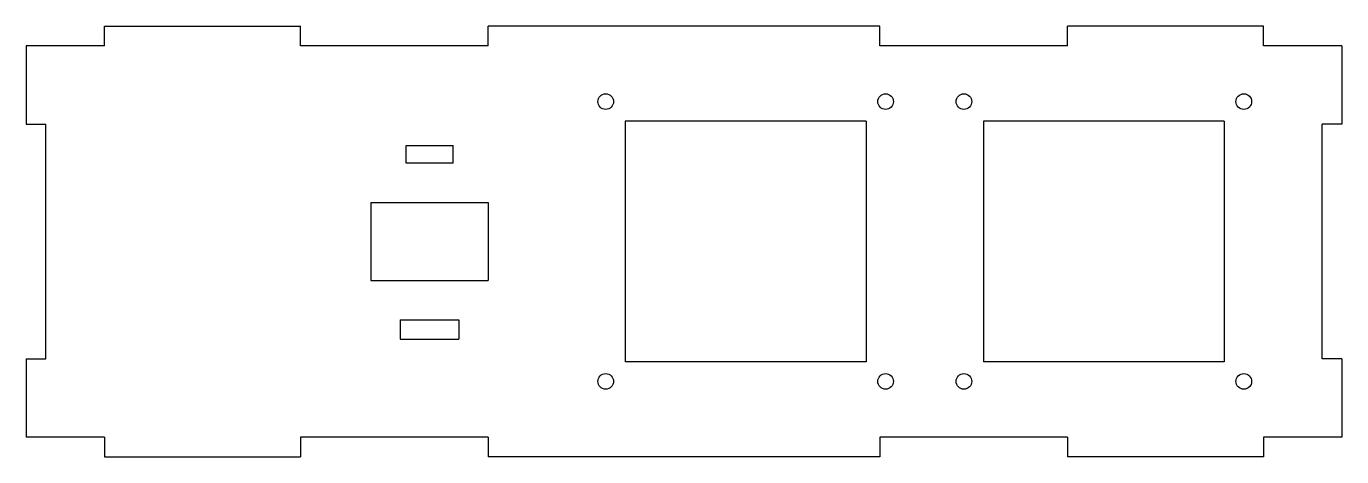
# Model space of a CAD drawing. Header units: millimetres. Extents: x -168 to 168, y -55 to 55.
import ezdxf

# ---------------------------------------------------------------- set-up
doc = ezdxf.new("R2010")
doc.units = ezdxf.units.MM

msp = doc.modelspace()

# ---------------------------------------------------------------- linework, layer by layer
at = {"color": 7, "linetype": 'Continuous', "lineweight": 25}
for p, q in [((-148, 50), (-148, 55)), ((-148, 55), (-98, 55)), ((-98, 50), (-98, 55)), ((-50, 50), (-50, 55)), ((50, 55), (-50, 55)), ((50, 50), (50, 55)), ((98, 50), (98, 55)), ((148, 55), (98, 55)), ((148, 50), (148, 55)), ((-168, 50), (-168, 30)), ((-148, 50), (-168, 50)), ((-50, 50), (-98, 50)), ((98, 50), (50, 50)), ((168, 50), (148, 50)), ((168, 50), (168, 30)), ((-15, 30.75), (-15, -30.75)), ((46.5, 30.75), (-15, 30.75)), ((46.5, 30.75), (46.5, -30.75)), ((76.5, 30.75), (76.5, -30.75)), ((138, 30.75), (76.5, 30.75)), ((138, 30.75), (138, -30.75)), ((-168, 30), (-163, 30)), ((-163, -30), (-163, 30)), ((168, 30), (163, 30)), ((163, -30), (163, 30)), ((-71, 24.5), (-59, 24.5)), ((-71, 20), (-71, 24.5)), ((-59, 20), (-59, 24.5)), ((-59, 20), (-71, 20)), ((-80, 10), (-50, 10)), ((-80, 10), (-80, -10)), ((-50, 10), (-50, -10)), ((-80, -10), (-50, -10)), ((-72.5, -20), (-57.5, -20)), ((-72.5, -20), (-72.5, -25)), ((-57.5, -20), (-57.5, -25)), ((-72.5, -25), (-57.5, -25)), ((-168, -30), (-163, -30)), ((-168, -30), (-168, -50)), ((168, -30), (163, -30)), ((168, -30), (168, -50)), ((46.5, -30.75), (-15, -30.75)), ((138, -30.75), (76.5, -30.75)), ((-148, -50), (-168, -50)), ((-148, -50), (-148, -55)), ((-50, -50), (-98, -50)), ((-98, -50), (-98, -55)), ((-50, -50), (-50, -55)), ((98, -50), (50, -50)), ((50, -50), (50, -55)), ((98, -50), (98, -55)), ((168, -50), (148, -50)), ((148, -50), (148, -55)), ((-148, -55), (-98, -55)), ((50, -55), (-50, -55)), ((148, -55), (98, -55))]:
    msp.add_line(p, q, dxfattribs=at)
for centre in [(-20, 35.75), (51.5, 35.75), (71.5, 35.75), (143, 35.75), (-20, -35.75), (51.5, -35.75), (71.5, -35.75), (143, -35.75)]:
    msp.add_circle(centre, 2, dxfattribs=at)

doc.saveas('drawing.dxf')
